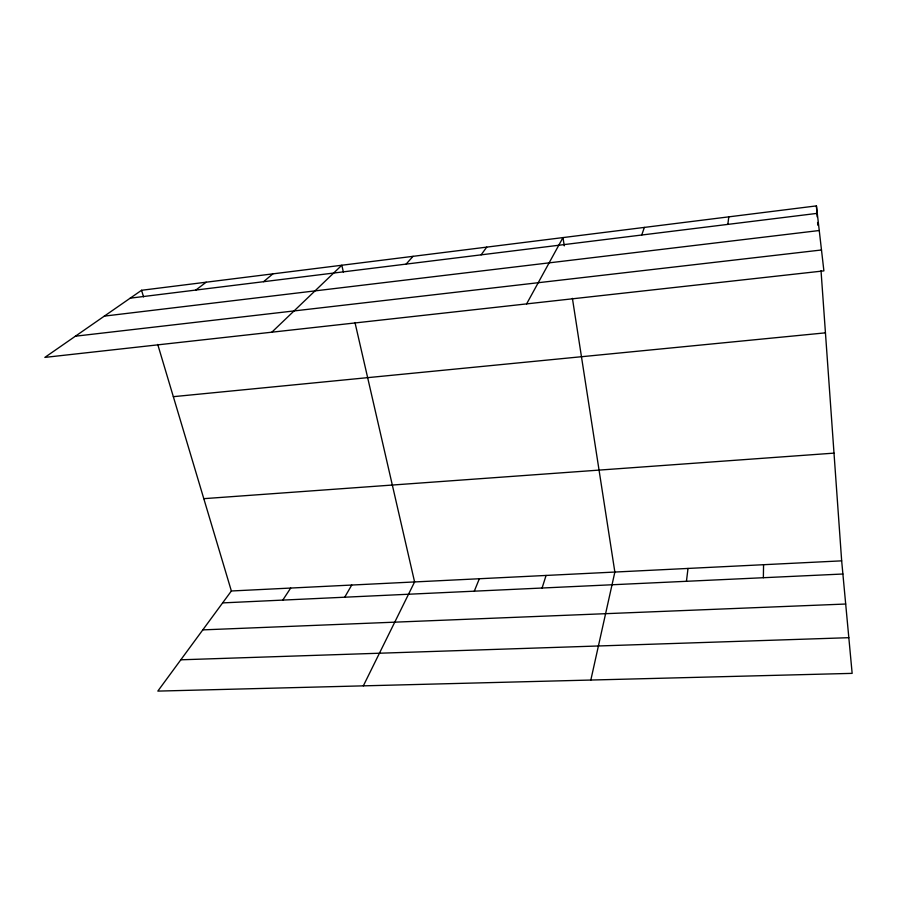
<?xml version="1.0" encoding="UTF-8"?>
<svg xmlns="http://www.w3.org/2000/svg" width="897" height="897" viewBox="0 0 897 897"><rect width="100%" height="100%" fill="white"/><g stroke="black" fill="none" stroke-linecap="round" stroke-linejoin="round"><path stroke-width="1.35" d="M763.358 577.713L763.571 564.706M686.44 581.301L688.01 568.44M727.837 224.396L728.79 216.85M590.831 680.038L614.86 572.051L572.409 298.342M542.091 588.017L546.071 575.448M641.725 235.025L644.371 227.412M474.289 591.179L479.346 578.744M363.341 685.846L414.593 581.94L354.977 322.516M526.606 303.904L562.991 237.582L564.269 245.868M344.717 597.211L351.736 585.046M282.768 600.104L290.684 588.062M481.117 254.849L486.735 247.124M841.666 560.849L231.37 590.988L157.816 691.105L852.15 673.367L841.666 560.849L821.024 270.703M406.117 264.099L413.057 256.329M271.836 332.193L341.813 265.243L343.383 272.06M263.583 281.692L272.89 273.854M195.815 290.067L206.175 282.196M141.569 290.28L44.85 357.398L823.894 270.883L816.416 205.895L141.569 290.28L143.542 296.885M130.211 298.163L817.268 213.351M104.332 316.114L819.253 230.518M75.415 336.196L821.484 249.983M173.334 396.676L825.442 332.843M203.798 498.665L833.997 453.131M222.613 602.896L842.888 574.013M202.789 629.885L845.692 604.029M180.824 659.8L848.831 637.689M157.737 344.437L231.37 590.988M816.416 205.895L817.201 216.928M817.593 222.445L817.784 225.203"/></g></svg>
